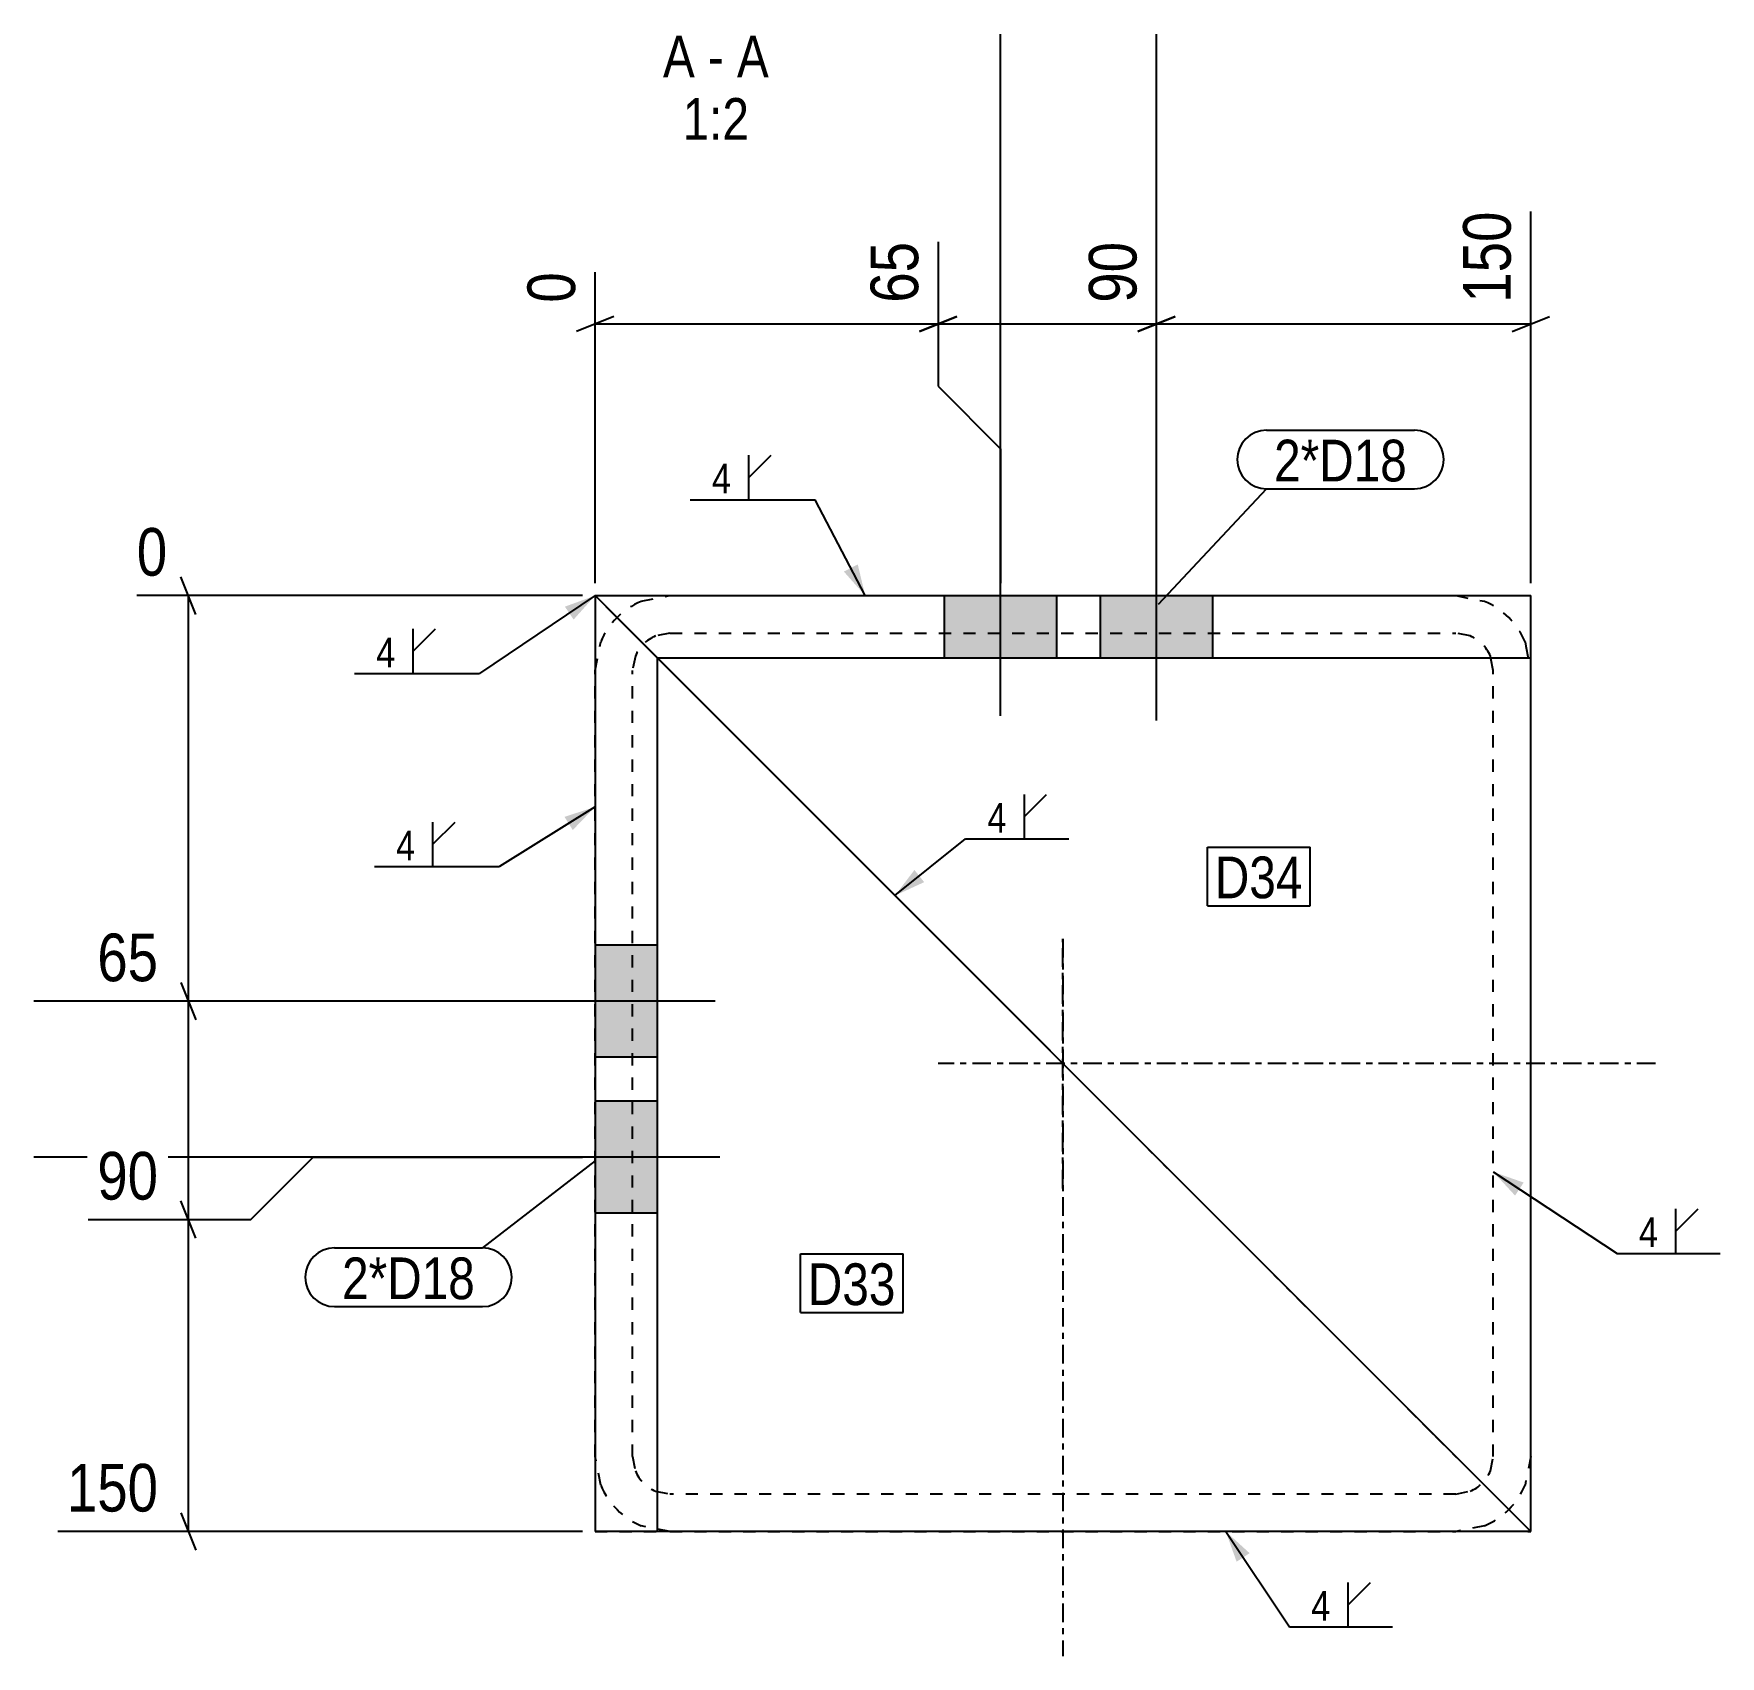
# Model space of a CAD drawing. Header units: millimetres. Extents: x 7 to 42212, y 5 to 1648.
# Drawn here: x 26384.6 to 26655, y 4.8 to 264.9 of the extents above; entities that cross this region are included whole.
import ezdxf

# ---------------------------------------------------------------- set-up
doc = ezdxf.new("R2010")
doc.units = ezdxf.units.MM
doc.linetypes.add('DXK_LINE_DOT2', pattern=[3.9198, 1.9599, -1.9599])
doc.linetypes.add('DXK_LINE_DOT3', pattern=[5.9187, 2.979, -0.9799, 0.9799, -0.9799])
for name, color, linetype in [('MÅLSÆTNING', 7, 'Continuous'), ('STÅL', 7, 'Continuous'), ('TEKST', 7, 'Continuous')]:
    doc.layers.add(name, color=color, linetype=linetype)
doc.styles.add('Arial Narrow', font='ARIALN.TTF', dxfattribs={"height": 0.2})

msp = doc.modelspace()

# ---------------------------------------------------------------- hatches: boundary and pattern name
at = {"layer": 'STÅL', "linetype": 'Continuous'}
for points in [[(26530.62, 164.8), (26548.62, 164.8), (26548.62, 174.8), (26530.62, 174.8)], [(26555.63, 164.8), (26573.63, 164.8), (26573.63, 174.8), (26555.63, 174.8)], [(26484.62, 100.8), (26484.62, 118.8), (26474.62, 118.8), (26474.62, 100.8)], [(26484.62, 75.8), (26484.62, 93.8), (26474.62, 93.8), (26474.62, 75.8)]]:
    msp.add_hatch(color=96, dxfattribs=at).paths.add_polyline_path(points)
at = {"layer": 'TEKST', "linetype": 'Continuous'}
for points in [[(26516.73, 179.81), (26517.93, 174.8), (26514.51, 178.65)], [(26469.78, 173.04), (26474.62, 174.8), (26471.18, 170.97)], [(26469.72, 139.35), (26474.62, 140.94), (26471.04, 137.23)], [(26527.38, 128.88), (26522.7, 126.73), (26525.82, 130.83)], [(26622.11, 78.64), (26618.62, 82.43), (26623.49, 80.73)], [(26577.47, 19.95), (26575.73, 24.8), (26579.55, 21.33)]]:
    msp.add_hatch(color=3, dxfattribs=at).paths.add_polyline_path(points)

# ---------------------------------------------------------------- linework, layer by layer
at = {"layer": 'MÅLSÆTNING', "color": 7, "linetype": 'Continuous'}
for p, q in [((26624.62, 176.8), (26624.62, 236.38)), ((26529.62, 231.51), (26529.62, 208.36)), ((26529.62, 231.51), (26529.62, 208.36)), ((26564.62, 176.8), (26564.62, 231.51)), ((26564.62, 176.8), (26564.62, 231.51)), ((26474.62, 176.8), (26474.62, 226.63)), ((26477.62, 219.56), (26471.62, 217.16)), ((26526.62, 217.16), (26532.62, 219.56)), ((26567.62, 219.56), (26561.62, 217.16)), ((26561.62, 217.16), (26567.62, 219.56)), ((26621.62, 217.16), (26627.62, 219.56)), ((26474.62, 218.36), (26529.62, 218.36)), ((26529.62, 218.36), (26564.62, 218.36)), ((26564.62, 218.36), (26624.62, 218.36)), ((26529.62, 208.36), (26539.62, 198.36)), ((26529.62, 208.36), (26539.62, 198.36)), ((26539.62, 198.36), (26539.62, 176.8)), ((26539.62, 198.36), (26539.62, 176.8)), ((26410.63, 171.8), (26408.23, 177.8)), ((26472.62, 174.8), (26401.15, 174.8)), ((26409.43, 109.8), (26409.43, 174.8)), ((26408.23, 112.8), (26410.63, 106.8)), ((26408.23, 112.8), (26410.63, 106.8)), ((26472.62, 109.8), (26393.37, 109.8)), ((26472.62, 109.8), (26393.37, 109.8)), ((26409.43, 74.8), (26409.43, 109.8)), ((26419.43, 74.8), (26429.43, 84.8)), ((26419.43, 74.8), (26429.43, 84.8)), ((26429.43, 84.8), (26472.62, 84.8)), ((26429.43, 84.8), (26472.62, 84.8)), ((26410.63, 71.8), (26408.23, 77.8)), ((26410.63, 71.8), (26408.23, 77.8)), ((26393.37, 74.8), (26419.43, 74.8)), ((26393.37, 74.8), (26419.43, 74.8)), ((26409.43, 24.8), (26409.43, 74.8)), ((26408.23, 27.8), (26410.63, 21.8)), ((26472.62, 24.8), (26388.49, 24.8))]:
    msp.add_line(p, q, dxfattribs=at)
at = {"layer": 'STÅL', "color": 96, "linetype": 'Continuous'}
for p, q in [((26539.62, 155.56), (26539.62, 264.8)), ((26564.63, 154.8), (26564.63, 264.8)), ((26530.62, 164.8), (26530.62, 174.8)), ((26548.62, 164.8), (26548.62, 174.8)), ((26555.63, 164.8), (26555.63, 174.8)), ((26573.63, 164.8), (26573.63, 174.8)), ((26484.62, 118.8), (26474.62, 118.8)), ((26493.86, 109.8), (26384.62, 109.8)), ((26484.62, 100.8), (26474.62, 100.8)), ((26484.62, 93.8), (26474.62, 93.8)), ((26494.62, 84.8), (26384.62, 84.8)), ((26484.62, 75.8), (26474.62, 75.8))]:
    msp.add_line(p, q, dxfattribs=at)
at = {"layer": 'STÅL', "color": 2, "linetype": 'Continuous'}
for p, q in [((26620.61, 28.81), (26474.62, 174.8)), ((26474.62, 174.8), (26474.62, 24.8)), ((26474.62, 174.8), (26624.62, 174.8)), ((26478.12, 171.3), (26474.62, 174.8)), ((26624.62, 24.8), (26624.62, 174.8)), ((26620.61, 28.81), (26478.12, 171.3)), ((26484.62, 24.8), (26484.62, 164.8)), ((26624.62, 164.8), (26484.62, 164.8)), ((26620.61, 28.81), (26624.13, 25.29)), ((26624.13, 25.29), (26620.61, 28.81)), ((26624.62, 24.8), (26474.62, 24.8)), ((26624.13, 25.29), (26624.62, 24.8)), ((26624.13, 25.29), (26624.62, 24.8))]:
    msp.add_line(p, q, dxfattribs=at)
at = {"layer": 'STÅL', "color": 7, "linetype": 'DXK_LINE_DOT2'}
for p, q in [((26474.62, 174.8), (26622.72, 26.7)), ((26482.03, 173.89), (26486.62, 174.8)), ((26486.62, 174.8), (26612.62, 174.8)), ((26612.62, 174.8), (26617.22, 173.89)), ((26624.62, 24.8), (26478.12, 171.3)), ((26624.62, 149.8), (26624.62, 171.3)), ((26486.62, 168.8), (26484.33, 168.34)), ((26486.62, 168.8), (26612.62, 168.8)), ((26614.92, 168.34), (26612.62, 168.8)), ((26474.62, 162.8), (26475.54, 167.39)), ((26481.08, 165.1), (26480.62, 162.8)), ((26618.23, 164.8), (26618.17, 165.1)), ((26623.71, 167.39), (26623.85, 166.7)), ((26623.85, 166.7), (26624.62, 162.8)), ((26474.62, 36.8), (26474.62, 162.8)), ((26480.62, 36.8), (26480.62, 162.8)), ((26618.62, 162.8), (26618.23, 164.8)), ((26618.62, 36.8), (26618.62, 162.8)), ((26624.62, 36.8), (26624.62, 149.8)), ((26475.54, 32.21), (26474.62, 36.8)), ((26480.62, 36.8), (26481.08, 34.5)), ((26618.17, 34.5), (26618.62, 36.8)), ((26624.62, 36.8), (26623.71, 32.21)), ((26484.33, 31.26), (26486.62, 30.8)), ((26612.62, 30.8), (26486.62, 30.8)), ((26612.62, 30.8), (26614.92, 31.26)), ((26474.62, 24.8), (26484.62, 24.8)), ((26486.62, 24.8), (26482.03, 25.71)), ((26486.62, 24.8), (26612.62, 24.8)), ((26617.22, 25.71), (26612.62, 24.8)), ((26624.13, 24.8), (26624.62, 24.8)), ((26624.62, 24.8), (26624.62, 25.29))]:
    msp.add_line(p, q, dxfattribs=at)
at = {"layer": 'STÅL', "color": 7, "linetype": 'DXK_LINE_DOT3'}
for p, q in [((26549.62, 119.8), (26549.62, 4.8)), ((26549.62, 79.8), (26549.62, 119.8)), ((26644.62, 99.8), (26529.62, 99.8)), ((26529.62, 99.8), (26529.62, 99.8))]:
    msp.add_line(p, q, dxfattribs=at)
at = {"layer": 'STÅL', "color": 7, "linetype": 'DXK_LINE_DOT2'}
for centre, radius, start, end in [((26486.62, 162.8), 12, 112.5, 157.5), ((26612.62, 162.8), 12, 22.5, 67.5), ((26486.62, 162.8), 6, 112.5, 157.5), ((26612.62, 162.8), 6, 22.5, 67.5), ((26486.62, 36.8), 6, 202.5, 247.5), ((26612.62, 36.8), 6, 292.5, 337.5), ((26486.62, 36.8), 12, 202.5, 247.5), ((26612.62, 36.8), 12, 292.5, 337.5)]:
    msp.add_arc(centre, radius, start, end, dxfattribs=at)
at = {"layer": 'TEKST', "color": 3, "linetype": 'Continuous'}
for p, q in [((26499.25, 193.75), (26499.25, 197.32)), ((26499.25, 193.75), (26502.83, 197.32)), ((26499.25, 190.18), (26499.25, 193.75)), ((26517.93, 174.8), (26509.9, 190.18)), ((26474.62, 174.8), (26456.1, 162.31)), ((26445.46, 165.89), (26445.46, 169.46)), ((26445.46, 165.89), (26449.03, 169.46)), ((26445.46, 162.31), (26445.46, 165.89)), ((26474.62, 140.94), (26459.28, 131.38)), ((26543.44, 139.38), (26543.44, 142.95)), ((26543.44, 139.38), (26547.01, 142.95)), ((26448.63, 134.95), (26448.63, 138.52)), ((26448.63, 134.95), (26452.21, 138.52)), ((26543.44, 135.81), (26543.44, 139.38)), ((26522.7, 126.73), (26534.03, 135.81)), ((26448.63, 131.38), (26448.63, 134.95)), ((26618.62, 82.43), (26638.46, 69.38)), ((26647.86, 72.95), (26647.86, 76.52)), ((26647.86, 72.95), (26651.44, 76.52)), ((26647.86, 69.38), (26647.86, 72.95)), ((26575.73, 24.8), (26585.93, 9.5)), ((26595.34, 13.07), (26595.34, 16.64)), ((26595.34, 13.07), (26598.91, 16.64)), ((26595.34, 9.5), (26595.34, 13.07))]:
    msp.add_line(p, q, dxfattribs=at)

# ---------------------------------------------------------------- wipeouts: each hides what was drawn before it
at = {"color": 0, "linetype": 'Continuous'}
for points, layer in [([(26406.17, 111.4), (26406.17, 122.6), (26393.22, 122.6), (26393.22, 111.4)], 'MÅLSÆTNING'), ([(26406.17, 26.4), (26406.17, 37.6), (26388.35, 37.6), (26388.35, 26.4)], 'MÅLSÆTNING'), ([(26490.61, 257.87), (26490.61, 264.87), (26485.5, 264.87), (26485.5, 257.87)], 'TEKST'), ([(26495.26, 257.87), (26495.26, 264.87), (26492.71, 264.87), (26492.71, 257.87)], 'TEKST'), ([(26502.47, 257.87), (26502.47, 264.87), (26497.36, 264.87), (26497.36, 257.87)], 'TEKST'), ([(26499.32, 247.87), (26499.32, 254.87), (26488.65, 254.87), (26488.65, 247.87)], 'TEKST')]:
    msp.add_wipeout(points, dxfattribs=at).dxf.layer = layer
at = {"color": 0}
for points in [[(26604.8, 193.11), (26604.8, 200.11), (26583.48, 200.11), (26583.48, 193.11)], [(26496.8, 190.78), (26496.8, 196.58), (26492.95, 196.58), (26492.95, 190.78)], [(26443, 162.91), (26443, 168.71), (26439.15, 168.71), (26439.15, 162.91)], [(26446.18, 131.98), (26446.18, 137.78), (26442.33, 137.78), (26442.33, 131.98)], [(26645.41, 69.98), (26645.41, 75.78), (26641.56, 75.78), (26641.56, 69.98)], [(26455.38, 62.04), (26455.38, 69.04), (26434.06, 69.04), (26434.06, 62.04)], [(26592.88, 10.1), (26592.88, 15.9), (26589.03, 15.9), (26589.03, 10.1)]]:
    msp.add_wipeout(points, dxfattribs=at).dxf.layer = 'TEKST'

# ---------------------------------------------------------------- next in the draw order: linework, layer by layer
at = {"layer": 'TEKST', "color": 3, "linetype": 'Continuous'}
for p, q in [((26489.85, 190.18), (26509.9, 190.18)), ((26436.05, 162.31), (26456.1, 162.31)), ((26439.23, 131.38), (26459.28, 131.38)), ((26638.46, 69.38), (26655.01, 69.38)), ((26585.93, 9.5), (26602.48, 9.5))]:
    msp.add_line(p, q, dxfattribs=at)

# ---------------------------------------------------------------- next in the draw order: texts
at = {"layer": 'MÅLSÆTNING', "color": 3, "linetype": 'Continuous', "style": 'Arial Narrow'}
for s, p in [('65', (26394.82, 113)), ('150', (26389.95, 28))]:
    msp.add_text(s, height=7.635, dxfattribs=at).set_placement(p)
at = {"layer": 'TEKST', "color": 3, "linetype": 'Continuous', "style": 'Arial Narrow'}
for s, height, p in [('A', 6.68, (26485.5, 257.87)), ('A', 6.68, (26497.36, 257.87)), ('-', 6.68, (26492.71, 257.87)), ('1:2', 6.681, (26488.65, 247.87))]:
    msp.add_text(s, height=height, dxfattribs=at).set_placement(p)
at = {"layer": 'TEKST', "color": 3, "style": 'Arial Narrow'}
for p in [(26493.35, 191.18), (26439.55, 163.31), (26442.73, 132.38), (26641.96, 70.38), (26589.43, 10.5)]:
    msp.add_text('4', height=4.77, dxfattribs=at).set_placement(p)

# ---------------------------------------------------------------- next in the draw order: wipeouts: each hides what was drawn before it
at = {"color": 0, "linetype": 'Continuous'}
for points in [[(26623.02, 237.98), (26611.82, 237.98), (26611.82, 220.16), (26623.02, 220.16)], [(26528.02, 233.11), (26516.82, 233.11), (26516.82, 220.16), (26528.02, 220.16)], [(26563.02, 233.11), (26551.82, 233.11), (26551.82, 220.16), (26563.02, 220.16)], [(26473.02, 228.23), (26461.82, 228.23), (26461.82, 220.16), (26473.02, 220.16)], [(26407.63, 176.4), (26407.63, 187.6), (26399.55, 187.6), (26399.55, 176.4)], [(26406.17, 76.4), (26406.17, 87.6), (26393.22, 87.6), (26393.22, 76.4)]]:
    msp.add_wipeout(points, dxfattribs=at).dxf.layer = 'MÅLSÆTNING'
at = {"color": 0}
for points in [[(26604.8, 193.11), (26604.8, 200.11), (26583.48, 200.11), (26583.48, 193.11)], [(26540.98, 136.41), (26540.98, 142.21), (26537.13, 142.21), (26537.13, 136.41)], [(26588.04, 126.3), (26588.04, 133.3), (26573.98, 133.3), (26573.98, 126.3)], [(26455.38, 62.04), (26455.38, 69.04), (26434.06, 69.04), (26434.06, 62.04)], [(26522.8, 61.09), (26522.8, 68.09), (26508.73, 68.09), (26508.73, 61.09)]]:
    msp.add_wipeout(points, dxfattribs=at).dxf.layer = 'TEKST'

# ---------------------------------------------------------------- next in the draw order: linework, layer by layer
at = {"layer": 'MÅLSÆTNING', "color": 7, "linetype": 'Continuous'}
msp.add_line((26532.62, 219.56), (26526.62, 217.16), dxfattribs=at)
at = {"layer": 'TEKST', "color": 7, "linetype": 'Continuous'}
for p, q in [((26582.28, 201.31), (26606, 201.31)), ((26564.93, 173.46), (26582.28, 191.91)), ((26582.28, 191.91), (26606, 191.91)), ((26474.62, 84.19), (26456.58, 70.24)), ((26432.86, 70.24), (26456.58, 70.24)), ((26432.86, 60.84), (26456.58, 60.84))]:
    msp.add_line(p, q, dxfattribs=at)
at = {"layer": 'TEKST', "color": 3, "linetype": 'Continuous'}
msp.add_line((26534.03, 135.81), (26550.58, 135.81), dxfattribs=at)
at = {"layer": 'TEKST', "color": 7, "linetype": 'Continuous'}
for centre, start, end in [((26582.28, 196.61), 90, 270), ((26606, 196.61), 270, 90), ((26432.86, 65.54), 90, 270), ((26456.58, 65.54), 270, 90)]:
    msp.add_arc(centre, 4.7, start, end, dxfattribs=at)

# ---------------------------------------------------------------- next in the draw order: texts
at = {"layer": 'MÅLSÆTNING', "color": 3, "linetype": 'Continuous', "style": 'Arial Narrow'}
for s, height, p in [('150', 7.635, (26621.42, 221.76)), ('65', 7.635, (26526.42, 221.76)), ('90', 7.635, (26561.42, 221.76)), ('0', 7.64, (26471.42, 221.76))]:
    msp.add_text(s, height=height, rotation=90.0002, dxfattribs=at).set_placement(p)
for s, height, p in [('0', 7.64, (26401.15, 178)), ('90', 7.635, (26394.82, 78))]:
    msp.add_text(s, height=height, dxfattribs=at).set_placement(p)
at = {"layer": 'TEKST', "color": 3, "style": 'Arial Narrow'}
for s, height, p in [('2*D18', 6.681, (26583.48, 193.11)), ('4', 4.77, (26537.53, 136.81)), ('2*D18', 6.681, (26434.06, 62.04))]:
    msp.add_text(s, height=height, dxfattribs=at).set_placement(p)

# ---------------------------------------------------------------- next in the draw order: wipeouts: each hides what was drawn before it
at = {"color": 0}
for points in [[(26588.04, 126.3), (26588.04, 133.3), (26573.98, 133.3), (26573.98, 126.3)], [(26522.8, 61.09), (26522.8, 68.09), (26508.73, 68.09), (26508.73, 61.09)]]:
    msp.add_wipeout(points, dxfattribs=at).dxf.layer = 'TEKST'

# ---------------------------------------------------------------- next in the draw order: linework, layer by layer
at = {"layer": 'TEKST', "color": 7, "linetype": 'Continuous'}
for p, q in [((26572.78, 134.5), (26589.24, 134.5)), ((26572.78, 125.1), (26572.78, 134.5)), ((26589.24, 125.1), (26589.24, 134.5)), ((26572.78, 125.1), (26589.24, 125.1)), ((26507.53, 69.29), (26524, 69.29)), ((26507.53, 59.89), (26507.53, 69.29)), ((26524, 59.89), (26524, 69.29)), ((26507.53, 59.89), (26524, 59.89))]:
    msp.add_line(p, q, dxfattribs=at)

# ---------------------------------------------------------------- next in the draw order: texts
at = {"layer": 'TEKST', "color": 3, "style": 'Arial Narrow'}
for s, p in [('D34', (26573.98, 126.3)), ('D33', (26508.73, 61.09))]:
    msp.add_text(s, height=6.681, dxfattribs=at).set_placement(p)

doc.saveas('drawing.dxf')
